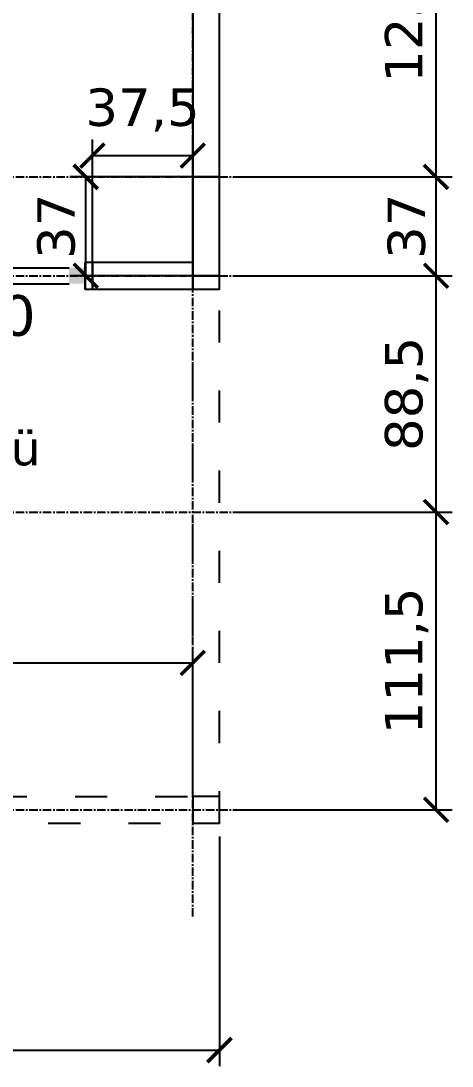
# Model space of a CAD drawing. Header units: centimetres. Extents: x -135 to 3640, y -1234 to 1338.
# Drawn here: x 525.8 to 687, y -91 to 300.4 of the extents above; entities that cross this region are included whole.
import ezdxf
from ezdxf.enums import TextEntityAlignment as Align

# ---------------------------------------------------------------- set-up
doc = ezdxf.new("R2010")
doc.units = ezdxf.units.CM
doc.linetypes.add('CENTER', pattern=[5.08, 3.175, -0.635, 0.635, -0.635])
doc.linetypes.add('VERANDA_KESIK', pattern=[30, 12, -18])
for name, color, linetype in [('AKS', 4, 'CENTER'), ('DIS_DUVAR_100', 30, 'Continuous'), ('KOSE_PROFIL_100', 8, 'Continuous'), ('ODA_ADLARI', 7, 'Continuous'), ('OLCULER', 7, 'Continuous'), ('OZEL_PANEL_OLCU_CM', 3, 'Continuous'), ('PENCERE', 10, 'Continuous'), ('VERANDA_DIKME', 1, 'Continuous'), ('VERANDA_PROFIL_100', 1, 'VERANDA_KESIK')]:
    doc.layers.add(name, color=color, linetype=linetype)
doc.styles.add('PORTMAN', font='DejaVuSans.ttf')
doc.styles.get("Standard").update_dxf_attribs({"font": 'DejaVuSans.ttf'})
doc.dimstyles.new('PORTMAN', dxfattribs={"dimtxt": 14, "dimasz": 9, "dimexe": 6, "dimexo": 5, "dimgap": 4, "dimtad": 1, "dimtxsty": 'PORTMAN', "dimblk": 'ARCHTICK', "dimcen": 2.5, "dimazin": 3, "dimtfac": 0.5, "dimtmove": 2, "dimatfit": 3})

# ---------------------------------------------------------------- blocks, each defined once
blk = doc.blocks.new('kaynak-pencere-120180')
at = {"layer": 'PENCERE', "color": 1}
for p, q in [((53839.87, 6703.82), (53839.87, 6713.82)), ((53959.87, 6703.82), (53959.87, 6713.82)), ((53845.87, 6711.82), (53953.87, 6711.82)), ((53845.87, 6705.82), (53953.87, 6705.82))]:
    blk.add_line(p, q, dxfattribs=at)
for points in [[(53839.87, 6705.82), (53845.87, 6705.82), (53839.87, 6711.82), (53845.87, 6711.82)], [(53959.87, 6705.82), (53953.87, 6705.82), (53959.87, 6711.82), (53953.87, 6711.82)]]:
    blk.add_solid(points, dxfattribs=at)
at = {"layer": 'PENCERE', "color": 0, "lineweight": 25}
blk.add_text('120/180', height=15.217, dxfattribs=at).set_placement((53854.7, 6686.34))
blk = doc.blocks.new('BOM_P02_PENCERE_1200x1800')
at = {"layer": 'PENCERE'}
blk.add_blockref('kaynak-pencere-120180', (0, 0), dxfattribs=at)
blk = doc.blocks.new('BOM_D03_1255p0_DIS_P02')
for points in [[(0, 122.75), (10, 122.75), (10, 125.5), (0, 125.5)], [(0, 0), (10, 0), (10, 2.75), (0, 2.75)]]:
    blk.add_lwpolyline(points, close=True)
at = {"layer": 'PENCERE', "rotation": 270}
blk.add_blockref('BOM_P02_PENCERE_1200x1800', (-6703.823, 53962.624), dxfattribs=at)
blk = doc.blocks.new('BOM_D12_375p0_DIS_DOLU')
blk.add_lwpolyline([(0, 0), (10, 0), (10, 37.5), (0, 37.5)], close=True)
blk = doc.blocks.new('BOM_D16_370p0_DIS_DOLU')
blk.add_lwpolyline([(0, 0), (10, 0), (10, 37), (0, 37)], close=True)
blk = doc.blocks.new('BOM_D01_1255p0_DIS_DOLU')
blk.add_lwpolyline([(0, 0), (10, 0), (10, 125.5), (0, 125.5)], close=True)
blk = doc.blocks.new('BOM_B02_DIS_KOSE_100x50')
blk.add_lwpolyline([(0, 0), (10, 0), (10, 5), (0, 5)], close=True)
blk = doc.blocks.new('BOM_B04_VERANDA_DIKME_100x100')
blk.add_lwpolyline([(0, 0), (10, 0), (10, 10), (0, 10)], close=True)
blk = doc.blocks.new('BOM_V05_VERANDA_ON_3340p0')
at = {"lineweight": 25}
for p, q in [((10, 10), (324, 10)), ((0, 0), (334, 0))]:
    blk.add_line(p, q, dxfattribs=at)
blk = doc.blocks.new('BOM_V06_VERANDA_YAN_2000p0')
at = {"lineweight": 25}
for p, q in [((0, 0), (0, 200)), ((-10, 10), (-10, 190))]:
    blk.add_line(p, q, dxfattribs=at)
blk = doc.blocks.new('_ARCHTICK')
at = {"color": 0, "linetype": 'BYBLOCK', "const_width": 0.15}
blk.add_lwpolyline([(-0.5, -0.5), (0.5, 0.5)], dxfattribs=at)

msp = doc.modelspace()

# ---------------------------------------------------------------- linework, layer by layer
at = {"layer": 'AKS'}
for p, q in [((590, -35), (590, 1041)), ((-35, 242), (635, 242)), ((-35, 205), (635, 205)), ((-35, 116.5), (635, 116.5)), ((-35, 5), (635, 5))]:
    msp.add_line(p, q, dxfattribs=at)

# ---------------------------------------------------------------- block references
at = {"layer": 'DIS_DUVAR_100'}
for name, p in [('BOM_D01_1255p0_DIS_DOLU', (590, 242)), ('BOM_D16_370p0_DIS_DOLU', (590, 205))]:
    msp.add_blockref(name, p, dxfattribs=at)
for name, p, rotation in [('BOM_D03_1255p0_DIS_P02', (552.5, 200), 90), ('BOM_D12_375p0_DIS_DOLU', (552.5, 210), 270)]:
    msp.add_blockref(name, p, dxfattribs=dict(at, rotation=rotation))
at = {"layer": 'KOSE_PROFIL_100'}
msp.add_blockref('BOM_B02_DIS_KOSE_100x50', (590, 200), dxfattribs=at)
at = {"layer": 'VERANDA_DIKME'}
msp.add_blockref('BOM_B04_VERANDA_DIKME_100x100', (590, 0), dxfattribs=at)
at = {"layer": 'VERANDA_PROFIL_100'}
for name, p in [('BOM_V06_VERANDA_YAN_2000p0', (600, 0)), ('BOM_V05_VERANDA_ON_3340p0', (266, 0))]:
    msp.add_blockref(name, p, dxfattribs=at)

# ---------------------------------------------------------------- texts
at = {"layer": 'ODA_ADLARI', "style": 'PORTMAN'}
msp.add_text('2,62 x 1,59 aks modülü', height=13, dxfattribs=at).set_placement((428, 140.5), align=Align.MIDDLE_CENTER)

# ---------------------------------------------------------------- dimensions: what is measured, and where the dimension line sits
at = {"layer": 'OLCULER'}
for base, p1, p2 in [((681, 242), (600, 242), (600, 367.5)), ((681, 205), (600, 205), (600, 242)), ((681, 116.5), (600, 116.5), (600, 205)), ((681, 5), (600, 5), (600, 116.5))]:
    msp.add_linear_dim(base=base, p1=p1, p2=p2, angle=90, dimstyle='PORTMAN', override={"dimtxt": 14, "dimasz": 9, "dimexe": 6, "dimexo": 5, "dimdec": 2, "dimzin": 8, "dimdsep": 44}, dxfattribs=at).render()
for base, p1, p2 in [((261, 60), (261, 5), (590, 5)), ((0, -85), (0, 0), (600, 0))]:
    msp.add_linear_dim(base=base, p1=p1, p2=p2, dimstyle='PORTMAN', override={"dimtxt": 14, "dimasz": 9, "dimexe": 6, "dimexo": 5, "dimdec": 2, "dimzin": 8, "dimdsep": 44}, dxfattribs=at).render()
at = {"layer": 'OZEL_PANEL_OLCU_CM'}
msp.add_linear_dim(base=(552.5, 250), p1=(552.5, 200), p2=(590, 200), dimstyle='PORTMAN', override={"dimtxt": 14, "dimasz": 9, "dimexe": 6, "dimexo": 5, "dimdec": 2, "dimzin": 8, "dimdsep": 44}, dxfattribs=at).render()
msp.add_linear_dim(base=(550, 205), p1=(600, 205), p2=(600, 242), angle=90, dimstyle='PORTMAN', override={"dimtxt": 14, "dimasz": 9, "dimexe": 6, "dimexo": 5, "dimdec": 2, "dimzin": 8, "dimdsep": 44}, dxfattribs=at).render()

doc.saveas('drawing.dxf')
